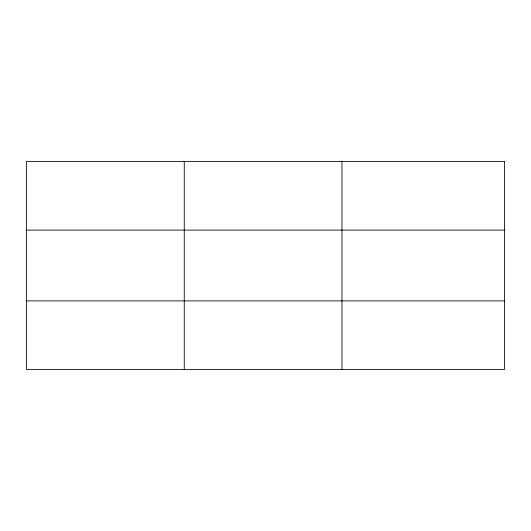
<?xml version="1.0" encoding="UTF-8"?>
<svg xmlns="http://www.w3.org/2000/svg" width="531" height="531" viewBox="0 0 531 531"><rect width="100%" height="100%" fill="white"/><g stroke="black" fill="none" stroke-linecap="round" stroke-linejoin="round"><path stroke-width="0.8" d="M184.257 161.404L184.257 369.596M341.964 161.404L341.964 369.596M26.55 230.109L504.45 230.109M26.55 300.891L504.45 300.891M504.45 161.404L504.45 369.596L26.55 369.596L26.55 161.404L504.45 161.404"/></g></svg>
